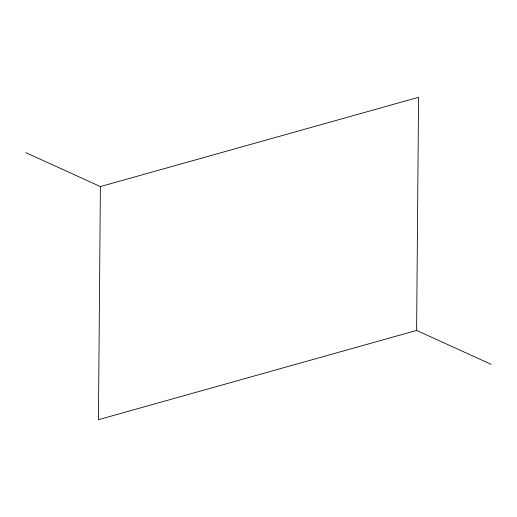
<?xml version="1.0" encoding="UTF-8"?>
<svg xmlns="http://www.w3.org/2000/svg" width="517" height="517" viewBox="0 0 517 517"><rect width="100%" height="100%" fill="white"/><g stroke="black" fill="none" stroke-linecap="round" stroke-linejoin="round"><path stroke-width="0.78" d="M25.85 152.664L100.388 186.572L98.437 419.694L416.612 330.428L491.15 364.336M416.612 330.428L418.563 97.306L100.388 186.572"/></g></svg>
